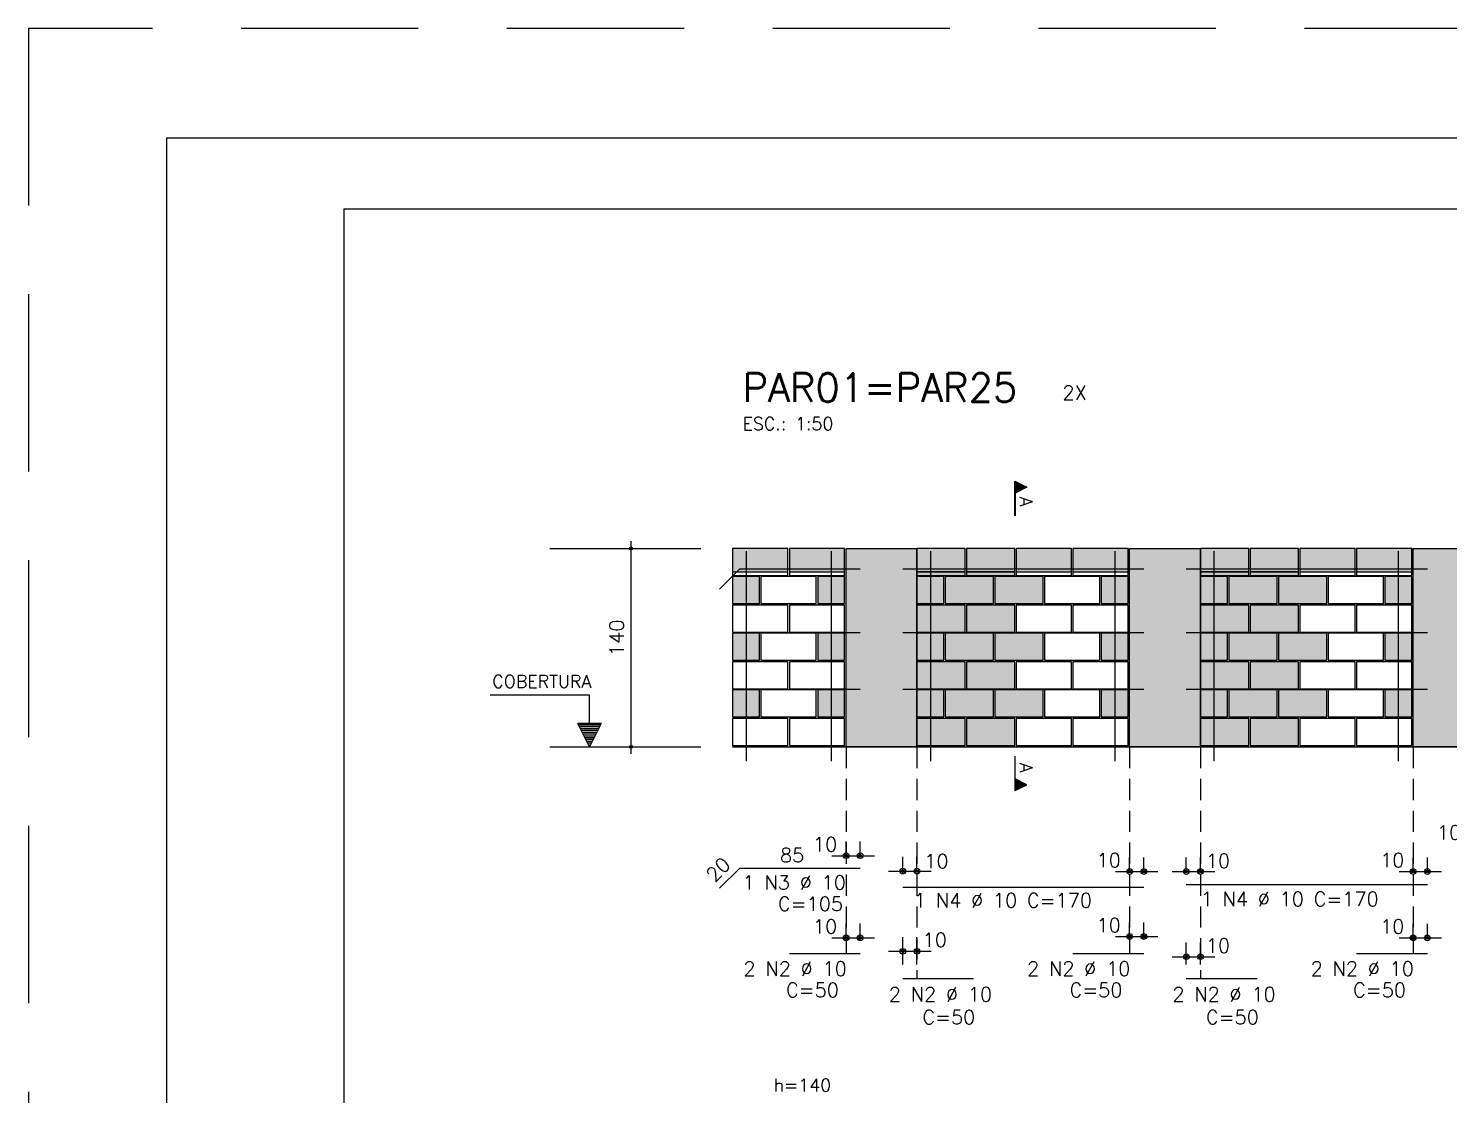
# Model space of a CAD drawing. Extents: x -1.9 to 86, y -1.5 to 61.
# Drawn here: x -1.95 to 18.08, y 45.91 to 60.95 of the extents above; entities that cross this region are included whole.
import ezdxf

# ---------------------------------------------------------------- set-up
doc = ezdxf.new("R2010")
doc.units = 0
doc.header["$MEASUREMENT"] = 0
doc.linetypes.add('ESTILO_TQS_0001', pattern=[0.45, 0.3, -0.15])
doc.linetypes.add('HIDDEN', pattern=[0.375, 0.25, -0.125])
doc.layers.get('0').update_dxf_attribs({"linetype": 'CONTINUOUS'})
doc.layers.get('Defpoints').update_dxf_attribs({"linetype": 'CONTINUOUS'})
for name, color, linetype in [('ARQ_FOLHA', 7, 'CONTINUOUS'), ('PENA_01', 1, 'CONTINUOUS'), ('PENA_02', 2, 'CONTINUOUS'), ('PENA_03', 3, 'CONTINUOUS'), ('PENA_05', 5, 'CONTINUOUS'), ('PENA_06', 6, 'CONTINUOUS'), ('PENA_09', 254, 'CONTINUOUS'), ('PENA_11', 252, 'CONTINUOUS'), ('PENA_21', 100, 'CONTINUOUS'), ('PENA_23', 50, 'CONTINUOUS'), ('PENA_32', 253, 'CONTINUOUS')]:
    doc.layers.add(name, color=color, linetype=linetype)
doc.styles.get("Standard").update_dxf_attribs({"font": 'ROMANS.SHX'})

# ---------------------------------------------------------------- blocks, each defined once
blk = doc.blocks.new('FOLHA A1 - 841 X 594')
at = {"layer": 'ARQ_FOLHA', "color": 1}
for points in [[(-841, 0), (0, 0), (0, 594), (-841, 594)], [(-816, 10), (-10, 10), (-10, 584), (-816, 584)]]:
    blk.add_lwpolyline(points, close=True, dxfattribs=at)
at = {"layer": 'Defpoints', "color": 8, "linetype": 'HIDDEN', "ltscale": 100}
blk.add_lwpolyline([(-860.5, 609.5), (-860.5, -15.5), (19.5, -15.5), (19.5, 609.5)], close=True, dxfattribs=at)
blk = doc.blocks.new('*U24')
blk.add_blockref('FOLHA A1 - 841 X 594', (0, 0))

msp = doc.modelspace()

# ---------------------------------------------------------------- linework, layer by layer
at = {"layer": 'PENA_01', "linetype": 'Continuous'}
for p, q in [((5.405, 53.614), (7.536, 53.614)), ((7.984, 53.284), (8.764, 53.284)), ((8.784, 53.284), (9.564, 53.284)), ((10.584, 53.284), (11.264, 53.284)), ((11.284, 53.284), (11.964, 53.284)), ((11.984, 53.284), (12.764, 53.284)), ((12.784, 53.284), (13.564, 53.284)), ((14.584, 53.284), (15.264, 53.284)), ((15.284, 53.284), (15.964, 53.284)), ((15.984, 53.284), (16.764, 53.284)), ((16.784, 53.284), (17.564, 53.284)), ((5.405, 50.814), (7.536, 50.814)), ((9.584, 49.304), (9.584, 49.479)), ((9.784, 49.304), (9.784, 49.479)), ((9.384, 49.279), (9.984, 49.279)), ((10.384, 49.036), (10.384, 49.261)), ((10.584, 49.061), (10.584, 49.261)), ((13.584, 49.056), (13.584, 49.256)), ((13.784, 49.036), (13.784, 49.256)), ((14.384, 49.071), (14.384, 49.256)), ((14.584, 49.071), (14.584, 49.256)), ((17.584, 49.071), (17.584, 49.256)), ((17.784, 49.071), (17.784, 49.256)), ((10.184, 49.061), (10.784, 49.061)), ((13.384, 49.056), (13.984, 49.056)), ((14.184, 49.056), (14.784, 49.056)), ((17.384, 49.056), (17.984, 49.056)), ((9.584, 48.098), (9.584, 48.321)), ((9.784, 48.098), (9.784, 48.321)), ((13.584, 48.098), (13.584, 48.339)), ((13.784, 48.098), (13.784, 48.339)), ((17.584, 48.098), (17.584, 48.32)), ((17.784, 48.098), (17.784, 48.32)), ((9.384, 48.121), (9.984, 48.121)), ((10.384, 47.746), (10.384, 48.13)), ((10.584, 47.746), (10.584, 48.13)), ((13.384, 48.139), (13.984, 48.139)), ((17.384, 48.12), (17.984, 48.12)), ((10.184, 47.93), (10.784, 47.93)), ((14.384, 47.746), (14.384, 48.054)), ((14.584, 47.746), (14.584, 48.054)), ((14.184, 47.854), (14.784, 47.854))]:
    msp.add_line(p, q, dxfattribs=at)
at = {"layer": 'PENA_01', "linetype": 'ESTILO_TQS_0001'}
for p, q in [((9.584, 50.814), (9.584, 47.898)), ((10.584, 50.814), (10.584, 47.546)), ((13.584, 50.814), (13.584, 47.898)), ((14.584, 50.814), (14.584, 47.546)), ((17.584, 50.814), (17.584, 47.898))]:
    msp.add_line(p, q, dxfattribs=at)
at = {"layer": 'PENA_02', "linetype": 'Continuous'}
for p, q in [((9.584, 50.814), (9.584, 53.614)), ((10.584, 50.814), (10.584, 53.614)), ((13.584, 50.814), (13.584, 53.614)), ((14.584, 50.814), (14.584, 53.614)), ((17.584, 50.814), (17.584, 53.614)), ((7.984, 50.814), (28.164, 50.814))]:
    msp.add_line(p, q, dxfattribs=at)
for points in [[(7.984, 53.234), (8.764, 53.234), (8.764, 53.614), (7.984, 53.614), (7.984, 53.234)], [(8.784, 53.234), (9.564, 53.234), (9.564, 53.614), (8.784, 53.614), (8.784, 53.234)], [(9.584, 50.814), (9.584, 53.614), (10.584, 53.614), (10.584, 50.814), (9.584, 50.814)], [(10.584, 53.234), (11.264, 53.234), (11.264, 53.614), (10.584, 53.614), (10.584, 53.234)], [(11.284, 53.234), (11.964, 53.234), (11.964, 53.614), (11.284, 53.614), (11.284, 53.234)], [(11.984, 53.234), (12.764, 53.234), (12.764, 53.614), (11.984, 53.614), (11.984, 53.234)], [(12.784, 53.234), (13.564, 53.234), (13.564, 53.614), (12.784, 53.614), (12.784, 53.234)], [(13.584, 50.814), (13.584, 53.614), (14.584, 53.614), (14.584, 50.814), (13.584, 50.814)], [(14.584, 53.234), (15.264, 53.234), (15.264, 53.614), (14.584, 53.614), (14.584, 53.234)], [(15.284, 53.234), (15.964, 53.234), (15.964, 53.614), (15.284, 53.614), (15.284, 53.234)], [(15.984, 53.234), (16.764, 53.234), (16.764, 53.614), (15.984, 53.614), (15.984, 53.234)], [(16.784, 53.234), (17.564, 53.234), (17.564, 53.614), (16.784, 53.614), (16.784, 53.234)], [(17.584, 50.814), (17.584, 53.614), (18.584, 53.614), (18.584, 50.814), (17.584, 50.814)], [(7.984, 52.838), (8.364, 52.838), (8.364, 53.218), (7.984, 53.218), (7.984, 52.838)], [(8.384, 52.838), (9.164, 52.838), (9.164, 53.218), (8.384, 53.218), (8.384, 52.838)], [(9.184, 52.838), (9.564, 52.838), (9.564, 53.218), (9.184, 53.218), (9.184, 52.838)], [(10.584, 52.838), (10.964, 52.838), (10.964, 53.218), (10.584, 53.218), (10.584, 52.838)], [(10.984, 52.838), (11.664, 52.838), (11.664, 53.218), (10.984, 53.218), (10.984, 52.838)], [(11.684, 52.838), (12.364, 52.838), (12.364, 53.218), (11.684, 53.218), (11.684, 52.838)], [(12.384, 52.838), (13.164, 52.838), (13.164, 53.218), (12.384, 53.218), (12.384, 52.838)], [(13.184, 52.838), (13.564, 52.838), (13.564, 53.218), (13.184, 53.218), (13.184, 52.838)], [(14.584, 52.838), (14.964, 52.838), (14.964, 53.218), (14.584, 53.218), (14.584, 52.838)], [(14.984, 52.838), (15.664, 52.838), (15.664, 53.218), (14.984, 53.218), (14.984, 52.838)], [(15.684, 52.838), (16.364, 52.838), (16.364, 53.218), (15.684, 53.218), (15.684, 52.838)], [(16.384, 52.838), (17.164, 52.838), (17.164, 53.218), (16.384, 53.218), (16.384, 52.838)], [(17.184, 52.838), (17.564, 52.838), (17.564, 53.218), (17.184, 53.218), (17.184, 52.838)], [(7.984, 52.434), (8.764, 52.434), (8.764, 52.814), (7.984, 52.814), (7.984, 52.434)], [(8.784, 52.434), (9.564, 52.434), (9.564, 52.814), (8.784, 52.814), (8.784, 52.434)], [(10.584, 52.434), (11.264, 52.434), (11.264, 52.814), (10.584, 52.814), (10.584, 52.434)], [(11.284, 52.434), (11.964, 52.434), (11.964, 52.814), (11.284, 52.814), (11.284, 52.434)], [(11.984, 52.434), (12.764, 52.434), (12.764, 52.814), (11.984, 52.814), (11.984, 52.434)], [(12.784, 52.434), (13.564, 52.434), (13.564, 52.814), (12.784, 52.814), (12.784, 52.434)], [(14.584, 52.434), (15.264, 52.434), (15.264, 52.814), (14.584, 52.814), (14.584, 52.434)], [(15.284, 52.434), (15.964, 52.434), (15.964, 52.814), (15.284, 52.814), (15.284, 52.434)], [(15.984, 52.434), (16.764, 52.434), (16.764, 52.814), (15.984, 52.814), (15.984, 52.434)], [(16.784, 52.434), (17.564, 52.434), (17.564, 52.814), (16.784, 52.814), (16.784, 52.434)], [(7.984, 52.038), (8.364, 52.038), (8.364, 52.418), (7.984, 52.418), (7.984, 52.038)], [(8.384, 52.038), (9.164, 52.038), (9.164, 52.418), (8.384, 52.418), (8.384, 52.038)], [(9.184, 52.038), (9.564, 52.038), (9.564, 52.418), (9.184, 52.418), (9.184, 52.038)], [(10.584, 52.038), (10.964, 52.038), (10.964, 52.418), (10.584, 52.418), (10.584, 52.038)], [(10.984, 52.038), (11.664, 52.038), (11.664, 52.418), (10.984, 52.418), (10.984, 52.038)], [(11.684, 52.038), (12.364, 52.038), (12.364, 52.418), (11.684, 52.418), (11.684, 52.038)], [(12.384, 52.038), (13.164, 52.038), (13.164, 52.418), (12.384, 52.418), (12.384, 52.038)], [(13.184, 52.038), (13.564, 52.038), (13.564, 52.418), (13.184, 52.418), (13.184, 52.038)], [(14.584, 52.038), (14.964, 52.038), (14.964, 52.418), (14.584, 52.418), (14.584, 52.038)], [(14.984, 52.038), (15.664, 52.038), (15.664, 52.418), (14.984, 52.418), (14.984, 52.038)], [(15.684, 52.038), (16.364, 52.038), (16.364, 52.418), (15.684, 52.418), (15.684, 52.038)], [(16.384, 52.038), (17.164, 52.038), (17.164, 52.418), (16.384, 52.418), (16.384, 52.038)], [(17.184, 52.038), (17.564, 52.038), (17.564, 52.418), (17.184, 52.418), (17.184, 52.038)], [(7.984, 51.634), (8.764, 51.634), (8.764, 52.014), (7.984, 52.014), (7.984, 51.634)], [(8.784, 51.634), (9.564, 51.634), (9.564, 52.014), (8.784, 52.014), (8.784, 51.634)], [(10.584, 51.634), (11.264, 51.634), (11.264, 52.014), (10.584, 52.014), (10.584, 51.634)], [(11.284, 51.634), (11.964, 51.634), (11.964, 52.014), (11.284, 52.014), (11.284, 51.634)], [(11.984, 51.634), (12.764, 51.634), (12.764, 52.014), (11.984, 52.014), (11.984, 51.634)], [(12.784, 51.634), (13.564, 51.634), (13.564, 52.014), (12.784, 52.014), (12.784, 51.634)], [(14.584, 51.634), (15.264, 51.634), (15.264, 52.014), (14.584, 52.014), (14.584, 51.634)], [(15.284, 51.634), (15.964, 51.634), (15.964, 52.014), (15.284, 52.014), (15.284, 51.634)], [(15.984, 51.634), (16.764, 51.634), (16.764, 52.014), (15.984, 52.014), (15.984, 51.634)], [(16.784, 51.634), (17.564, 51.634), (17.564, 52.014), (16.784, 52.014), (16.784, 51.634)], [(7.984, 51.238), (8.364, 51.238), (8.364, 51.618), (7.984, 51.618), (7.984, 51.238)], [(8.384, 51.238), (9.164, 51.238), (9.164, 51.618), (8.384, 51.618), (8.384, 51.238)], [(9.184, 51.238), (9.564, 51.238), (9.564, 51.618), (9.184, 51.618), (9.184, 51.238)], [(10.584, 51.238), (10.964, 51.238), (10.964, 51.618), (10.584, 51.618), (10.584, 51.238)], [(10.984, 51.238), (11.664, 51.238), (11.664, 51.618), (10.984, 51.618), (10.984, 51.238)], [(11.684, 51.238), (12.364, 51.238), (12.364, 51.618), (11.684, 51.618), (11.684, 51.238)], [(12.384, 51.238), (13.164, 51.238), (13.164, 51.618), (12.384, 51.618), (12.384, 51.238)], [(13.184, 51.238), (13.564, 51.238), (13.564, 51.618), (13.184, 51.618), (13.184, 51.238)], [(14.584, 51.238), (14.964, 51.238), (14.964, 51.618), (14.584, 51.618), (14.584, 51.238)], [(14.984, 51.238), (15.664, 51.238), (15.664, 51.618), (14.984, 51.618), (14.984, 51.238)], [(15.684, 51.238), (16.364, 51.238), (16.364, 51.618), (15.684, 51.618), (15.684, 51.238)], [(16.384, 51.238), (17.164, 51.238), (17.164, 51.618), (16.384, 51.618), (16.384, 51.238)], [(17.184, 51.238), (17.564, 51.238), (17.564, 51.618), (17.184, 51.618), (17.184, 51.238)], [(7.984, 50.834), (8.764, 50.834), (8.764, 51.214), (7.984, 51.214), (7.984, 50.834)], [(8.784, 50.834), (9.564, 50.834), (9.564, 51.214), (8.784, 51.214), (8.784, 50.834)], [(10.584, 50.834), (11.264, 50.834), (11.264, 51.214), (10.584, 51.214), (10.584, 50.834)], [(11.284, 50.834), (11.964, 50.834), (11.964, 51.214), (11.284, 51.214), (11.284, 50.834)], [(11.984, 50.834), (12.764, 50.834), (12.764, 51.214), (11.984, 51.214), (11.984, 50.834)], [(12.784, 50.834), (13.564, 50.834), (13.564, 51.214), (12.784, 51.214), (12.784, 50.834)], [(14.584, 50.834), (15.264, 50.834), (15.264, 51.214), (14.584, 51.214), (14.584, 50.834)], [(15.284, 50.834), (15.964, 50.834), (15.964, 51.214), (15.284, 51.214), (15.284, 50.834)], [(15.984, 50.834), (16.764, 50.834), (16.764, 51.214), (15.984, 51.214), (15.984, 50.834)], [(16.784, 50.834), (17.564, 50.834), (17.564, 51.214), (16.784, 51.214), (16.784, 50.834)]]:
    msp.add_lwpolyline(points, dxfattribs=at)
for centre, radius in [((6.551, 53.614), 0.02), ((6.551, 53.614), 0.01), ((6.551, 50.814), 0.02), ((6.551, 50.814), 0.01), ((9.584, 49.279), 0.04), ((9.584, 49.279), 0.02), ((9.784, 49.279), 0.04), ((9.784, 49.279), 0.02), ((10.384, 49.061), 0.04), ((10.584, 49.061), 0.04), ((13.584, 49.056), 0.04), ((13.784, 49.056), 0.04), ((14.384, 49.056), 0.04), ((14.584, 49.056), 0.04), ((17.584, 49.056), 0.04), ((17.784, 49.056), 0.04), ((10.384, 49.061), 0.02), ((10.584, 49.061), 0.02), ((13.584, 49.056), 0.02), ((13.784, 49.056), 0.02), ((14.384, 49.056), 0.02), ((14.584, 49.056), 0.02), ((17.584, 49.056), 0.02), ((17.784, 49.056), 0.02), ((9.584, 48.121), 0.04), ((9.584, 48.121), 0.02), ((9.784, 48.121), 0.04), ((9.784, 48.121), 0.02), ((13.584, 48.139), 0.04), ((13.584, 48.139), 0.02), ((13.784, 48.139), 0.04), ((13.784, 48.139), 0.02), ((17.584, 48.12), 0.04), ((17.584, 48.12), 0.02), ((17.784, 48.12), 0.04), ((17.784, 48.12), 0.02), ((10.384, 47.93), 0.04), ((10.384, 47.93), 0.02), ((10.584, 47.93), 0.04), ((10.584, 47.93), 0.02), ((14.384, 47.854), 0.04), ((14.584, 47.854), 0.04), ((14.384, 47.854), 0.02), ((14.584, 47.854), 0.02)]:
    msp.add_circle(centre, radius, dxfattribs=at)
at = {"layer": 'PENA_03', "linetype": 'Continuous'}
for p, q in [((11.967, 54.074), (11.967, 54.561)), ((11.967, 54.561), (12.133, 54.478)), ((11.968, 54.56), (11.968, 54.396)), ((11.968, 54.56), (12.132, 54.478)), ((11.98, 54.554), (11.98, 54.401)), ((11.993, 54.548), (11.993, 54.408)), ((12.005, 54.542), (12.005, 54.414)), ((12.018, 54.535), (12.018, 54.42)), ((12.031, 54.529), (12.031, 54.427)), ((12.044, 54.522), (12.044, 54.433)), ((12.057, 54.516), (12.057, 54.439)), ((12.069, 54.51), (12.069, 54.446)), ((12.082, 54.503), (12.082, 54.452)), ((12.095, 54.497), (12.095, 54.459)), ((12.132, 54.478), (11.968, 54.396)), ((12.133, 54.478), (11.968, 54.395)), ((11.968, 54.395), (11.968, 54.074)), ((12.108, 54.491), (12.108, 54.465)), ((12.12, 54.484), (12.12, 54.471)), ((6.551, 50.714), (6.551, 53.714)), ((5.964, 51.546), (4.564, 51.546)), ((5.964, 51.146), (5.964, 51.546)), ((5.966, 51.146), (5.966, 51.547)), ((5.965, 50.814), (5.799, 51.146)), ((5.799, 51.146), (5.964, 51.146)), ((5.965, 50.817), (5.801, 51.145)), ((6.129, 51.145), (5.801, 51.145)), ((6.118, 51.12), (5.812, 51.12)), ((6.105, 51.095), (5.824, 51.095)), ((6.131, 51.146), (5.965, 50.814)), ((6.129, 51.145), (5.965, 50.817)), ((5.966, 51.146), (6.131, 51.146)), ((6.093, 51.069), (5.837, 51.069)), ((6.08, 51.044), (5.85, 51.044)), ((6.067, 51.018), (5.863, 51.018)), ((6.054, 50.993), (5.876, 50.993)), ((6.041, 50.967), (5.888, 50.967)), ((6.029, 50.942), (5.901, 50.942)), ((6.016, 50.916), (5.914, 50.916)), ((6.003, 50.891), (5.927, 50.891)), ((5.99, 50.865), (5.939, 50.865)), ((5.978, 50.84), (5.952, 50.84)), ((11.967, 50.683), (11.967, 50.197)), ((11.968, 50.363), (11.968, 50.683)), ((12.133, 50.28), (11.968, 50.363)), ((11.968, 50.198), (11.968, 50.362)), ((12.132, 50.28), (11.968, 50.362)), ((11.98, 50.203), (11.98, 50.357)), ((11.993, 50.21), (11.993, 50.35)), ((12.005, 50.216), (12.005, 50.344)), ((12.018, 50.223), (12.018, 50.337)), ((12.031, 50.229), (12.031, 50.331)), ((12.044, 50.235), (12.044, 50.325)), ((12.057, 50.242), (12.057, 50.318)), ((12.069, 50.248), (12.069, 50.312)), ((12.082, 50.255), (12.082, 50.306)), ((12.095, 50.261), (12.095, 50.299)), ((12.108, 50.267), (12.108, 50.293)), ((12.12, 50.274), (12.12, 50.286)), ((11.967, 50.197), (12.133, 50.28)), ((11.968, 50.198), (12.132, 50.28)), ((9.584, 49.104), (9.584, 49.104)), ((9.784, 49.104), (9.784, 49.104)), ((10.384, 48.836), (10.384, 48.836)), ((10.584, 48.861), (10.584, 48.861)), ((13.584, 48.856), (13.584, 48.856)), ((13.784, 48.836), (13.784, 48.836)), ((14.384, 48.871), (14.384, 48.871)), ((14.584, 48.871), (14.584, 48.871)), ((17.584, 48.871), (17.584, 48.871)), ((17.784, 48.871), (17.784, 48.871)), ((9.584, 47.898), (9.584, 47.898)), ((9.784, 47.898), (9.784, 47.898)), ((13.584, 47.898), (13.584, 47.898)), ((13.784, 47.898), (13.784, 47.898)), ((17.584, 47.898), (17.584, 47.898)), ((17.784, 47.898), (17.784, 47.898)), ((10.384, 47.546), (10.384, 47.546)), ((10.584, 47.546), (10.584, 47.546)), ((14.384, 47.546), (14.384, 47.546)), ((14.584, 47.546), (14.584, 47.546))]:
    msp.add_line(p, q, dxfattribs=at)
at = {"layer": 'PENA_05', "linetype": 'Continuous'}
for p, q in [((7.801, 53.041), (8.084, 53.324)), ((8.084, 53.324), (9.784, 53.324)), ((10.384, 53.324), (13.784, 53.324)), ((14.384, 53.324), (17.784, 53.324)), ((8.784, 52.428), (9.784, 52.428)), ((10.384, 52.428), (11.384, 52.428)), ((12.784, 52.428), (13.784, 52.428)), ((14.384, 52.428), (15.384, 52.428)), ((16.784, 52.428), (17.784, 52.428)), ((8.784, 51.628), (9.784, 51.628)), ((10.384, 51.628), (11.384, 51.628)), ((12.784, 51.628), (13.784, 51.628)), ((14.384, 51.628), (15.384, 51.628)), ((16.784, 51.628), (17.784, 51.628)), ((7.801, 48.821), (8.084, 49.104)), ((8.084, 49.104), (9.784, 49.104)), ((10.384, 48.836), (13.784, 48.836)), ((14.384, 48.871), (17.784, 48.871)), ((8.784, 47.898), (9.784, 47.898)), ((12.784, 47.898), (13.784, 47.898)), ((16.784, 47.898), (17.784, 47.898)), ((10.384, 47.546), (11.384, 47.546)), ((14.384, 47.546), (15.384, 47.546))]:
    msp.add_line(p, q, dxfattribs=at)
for points in [[(8.174, 53.574), (8.174, 50.614)], [(9.374, 53.574), (9.374, 50.614)], [(10.774, 53.574), (10.774, 50.614)], [(13.374, 53.574), (13.374, 50.614)], [(14.774, 53.574), (14.774, 50.614)], [(17.374, 53.574), (17.374, 50.614)]]:
    msp.add_lwpolyline(points, dxfattribs=at)
at = {"layer": 'PENA_09', "linetype": 'Continuous'}
for points in [[(7.984, 53.284), (8.764, 53.284), (8.764, 53.614), (7.984, 53.614), (7.984, 53.284)], [(8.784, 53.284), (9.564, 53.284), (9.564, 53.614), (8.784, 53.614), (8.784, 53.284)], [(10.584, 53.284), (11.264, 53.284), (11.264, 53.614), (10.584, 53.614), (10.584, 53.284)], [(11.284, 53.284), (11.964, 53.284), (11.964, 53.614), (11.284, 53.614), (11.284, 53.284)], [(11.984, 53.284), (12.764, 53.284), (12.764, 53.614), (11.984, 53.614), (11.984, 53.284)], [(12.784, 53.284), (13.564, 53.284), (13.564, 53.614), (12.784, 53.614), (12.784, 53.284)], [(14.584, 53.284), (15.264, 53.284), (15.264, 53.614), (14.584, 53.614), (14.584, 53.284)], [(15.284, 53.284), (15.964, 53.284), (15.964, 53.614), (15.284, 53.614), (15.284, 53.284)], [(15.984, 53.284), (16.764, 53.284), (16.764, 53.614), (15.984, 53.614), (15.984, 53.284)], [(16.784, 53.284), (17.564, 53.284), (17.564, 53.614), (16.784, 53.614), (16.784, 53.284)]]:
    msp.add_lwpolyline(points, dxfattribs=at)
for points in [[(7.984, 53.284), (8.764, 53.284), (8.764, 53.614)], [(7.984, 53.284), (8.764, 53.614), (7.984, 53.614)], [(7.984, 53.284), (7.984, 53.614), (7.984, 53.284)], [(8.784, 53.284), (9.564, 53.284), (9.564, 53.614)], [(8.784, 53.284), (9.564, 53.614), (8.784, 53.614)], [(8.784, 53.284), (8.784, 53.614), (8.784, 53.284)], [(10.584, 53.284), (11.264, 53.284), (11.264, 53.614)], [(10.584, 53.284), (11.264, 53.614), (10.584, 53.614)], [(10.584, 53.284), (10.584, 53.614), (10.584, 53.284)], [(11.284, 53.284), (11.964, 53.284), (11.964, 53.614)], [(11.284, 53.284), (11.964, 53.614), (11.284, 53.614)], [(11.284, 53.284), (11.284, 53.614), (11.284, 53.284)], [(11.984, 53.284), (12.764, 53.284), (12.764, 53.614)], [(11.984, 53.284), (12.764, 53.614), (11.984, 53.614)], [(11.984, 53.284), (11.984, 53.614), (11.984, 53.284)], [(12.784, 53.284), (13.564, 53.284), (13.564, 53.614)], [(12.784, 53.284), (13.564, 53.614), (12.784, 53.614)], [(12.784, 53.284), (12.784, 53.614), (12.784, 53.284)], [(14.584, 53.284), (15.264, 53.284), (15.264, 53.614)], [(14.584, 53.284), (15.264, 53.614), (14.584, 53.614)], [(14.584, 53.284), (14.584, 53.614), (14.584, 53.284)], [(15.284, 53.284), (15.964, 53.284), (15.964, 53.614)], [(15.284, 53.284), (15.964, 53.614), (15.284, 53.614)], [(15.284, 53.284), (15.284, 53.614), (15.284, 53.284)], [(15.984, 53.284), (16.764, 53.284), (16.764, 53.614)], [(15.984, 53.284), (16.764, 53.614), (15.984, 53.614)], [(15.984, 53.284), (15.984, 53.614), (15.984, 53.284)], [(16.784, 53.284), (17.564, 53.284), (17.564, 53.614)], [(16.784, 53.284), (17.564, 53.614), (16.784, 53.614)], [(16.784, 53.284), (16.784, 53.614), (16.784, 53.284)]]:
    msp.add_solid(points, dxfattribs=at)
at = {"layer": 'PENA_11', "linetype": 'Continuous'}
for points in [[(9.584, 50.814), (9.584, 53.614), (10.584, 53.614)], [(9.584, 50.814), (10.584, 53.614), (10.584, 50.814)], [(13.584, 50.814), (13.584, 53.614), (14.584, 53.614)], [(13.584, 50.814), (14.584, 53.614), (14.584, 50.814)], [(17.584, 50.814), (17.584, 53.614), (18.584, 53.614)], [(17.584, 50.814), (18.584, 53.614), (18.584, 50.814)], [(9.584, 50.814), (10.584, 50.814), (9.584, 50.814)], [(13.584, 50.814), (14.584, 50.814), (13.584, 50.814)], [(17.584, 50.814), (18.584, 50.814), (17.584, 50.814)]]:
    msp.add_solid(points, dxfattribs=at)
at = {"layer": 'PENA_21', "linetype": 'Continuous'}
for points in [[(10.584, 53.234), (11.264, 53.234), (11.264, 53.284), (10.584, 53.284), (10.584, 53.234)], [(10.984, 52.838), (11.664, 52.838), (11.664, 53.218), (10.984, 53.218), (10.984, 52.838)], [(11.284, 53.234), (11.964, 53.234), (11.964, 53.284), (11.284, 53.284), (11.284, 53.234)], [(11.684, 52.838), (12.364, 52.838), (12.364, 53.218), (11.684, 53.218), (11.684, 52.838)], [(14.584, 53.234), (15.264, 53.234), (15.264, 53.284), (14.584, 53.284), (14.584, 53.234)], [(14.984, 52.838), (15.664, 52.838), (15.664, 53.218), (14.984, 53.218), (14.984, 52.838)], [(15.284, 53.234), (15.964, 53.234), (15.964, 53.284), (15.284, 53.284), (15.284, 53.234)], [(15.684, 52.838), (16.364, 52.838), (16.364, 53.218), (15.684, 53.218), (15.684, 52.838)], [(10.584, 52.434), (11.264, 52.434), (11.264, 52.814), (10.584, 52.814), (10.584, 52.434)], [(11.284, 52.434), (11.964, 52.434), (11.964, 52.814), (11.284, 52.814), (11.284, 52.434)], [(14.584, 52.434), (15.264, 52.434), (15.264, 52.814), (14.584, 52.814), (14.584, 52.434)], [(15.284, 52.434), (15.964, 52.434), (15.964, 52.814), (15.284, 52.814), (15.284, 52.434)], [(10.984, 52.038), (11.664, 52.038), (11.664, 52.418), (10.984, 52.418), (10.984, 52.038)], [(11.684, 52.038), (12.364, 52.038), (12.364, 52.418), (11.684, 52.418), (11.684, 52.038)], [(14.984, 52.038), (15.664, 52.038), (15.664, 52.418), (14.984, 52.418), (14.984, 52.038)], [(15.684, 52.038), (16.364, 52.038), (16.364, 52.418), (15.684, 52.418), (15.684, 52.038)], [(10.584, 51.634), (11.264, 51.634), (11.264, 52.014), (10.584, 52.014), (10.584, 51.634)], [(11.284, 51.634), (11.964, 51.634), (11.964, 52.014), (11.284, 52.014), (11.284, 51.634)], [(14.584, 51.634), (15.264, 51.634), (15.264, 52.014), (14.584, 52.014), (14.584, 51.634)], [(15.284, 51.634), (15.964, 51.634), (15.964, 52.014), (15.284, 52.014), (15.284, 51.634)], [(10.984, 51.238), (11.664, 51.238), (11.664, 51.618), (10.984, 51.618), (10.984, 51.238)], [(11.684, 51.238), (12.364, 51.238), (12.364, 51.618), (11.684, 51.618), (11.684, 51.238)], [(14.984, 51.238), (15.664, 51.238), (15.664, 51.618), (14.984, 51.618), (14.984, 51.238)], [(15.684, 51.238), (16.364, 51.238), (16.364, 51.618), (15.684, 51.618), (15.684, 51.238)], [(10.584, 50.834), (11.264, 50.834), (11.264, 51.214), (10.584, 51.214), (10.584, 50.834)], [(11.284, 50.834), (11.964, 50.834), (11.964, 51.214), (11.284, 51.214), (11.284, 50.834)], [(14.584, 50.834), (15.264, 50.834), (15.264, 51.214), (14.584, 51.214), (14.584, 50.834)], [(15.284, 50.834), (15.964, 50.834), (15.964, 51.214), (15.284, 51.214), (15.284, 50.834)]]:
    msp.add_lwpolyline(points, dxfattribs=at)
for points in [[(10.584, 53.234), (11.264, 53.234), (11.264, 53.284)], [(10.584, 53.234), (11.264, 53.284), (10.584, 53.284)], [(10.584, 53.234), (10.584, 53.284), (10.584, 53.234)], [(10.984, 52.838), (11.664, 52.838), (11.664, 53.218)], [(10.984, 52.838), (11.664, 53.218), (10.984, 53.218)], [(10.984, 52.838), (10.984, 53.218), (10.984, 52.838)], [(11.284, 53.234), (11.964, 53.234), (11.964, 53.284)], [(11.284, 53.234), (11.964, 53.284), (11.284, 53.284)], [(11.284, 53.234), (11.284, 53.284), (11.284, 53.234)], [(11.684, 52.838), (12.364, 52.838), (12.364, 53.218)], [(11.684, 52.838), (12.364, 53.218), (11.684, 53.218)], [(11.684, 52.838), (11.684, 53.218), (11.684, 52.838)], [(14.584, 53.234), (15.264, 53.234), (15.264, 53.284)], [(14.584, 53.234), (15.264, 53.284), (14.584, 53.284)], [(14.584, 53.234), (14.584, 53.284), (14.584, 53.234)], [(14.984, 52.838), (15.664, 52.838), (15.664, 53.218)], [(14.984, 52.838), (15.664, 53.218), (14.984, 53.218)], [(14.984, 52.838), (14.984, 53.218), (14.984, 52.838)], [(15.284, 53.234), (15.964, 53.234), (15.964, 53.284)], [(15.284, 53.234), (15.964, 53.284), (15.284, 53.284)], [(15.284, 53.234), (15.284, 53.284), (15.284, 53.234)], [(15.684, 52.838), (16.364, 52.838), (16.364, 53.218)], [(15.684, 52.838), (16.364, 53.218), (15.684, 53.218)], [(15.684, 52.838), (15.684, 53.218), (15.684, 52.838)], [(10.584, 52.434), (11.264, 52.434), (11.264, 52.814)], [(10.584, 52.434), (11.264, 52.814), (10.584, 52.814)], [(10.584, 52.434), (10.584, 52.814), (10.584, 52.434)], [(11.284, 52.434), (11.964, 52.434), (11.964, 52.814)], [(11.284, 52.434), (11.964, 52.814), (11.284, 52.814)], [(11.284, 52.434), (11.284, 52.814), (11.284, 52.434)], [(14.584, 52.434), (15.264, 52.434), (15.264, 52.814)], [(14.584, 52.434), (15.264, 52.814), (14.584, 52.814)], [(14.584, 52.434), (14.584, 52.814), (14.584, 52.434)], [(15.284, 52.434), (15.964, 52.434), (15.964, 52.814)], [(15.284, 52.434), (15.964, 52.814), (15.284, 52.814)], [(15.284, 52.434), (15.284, 52.814), (15.284, 52.434)], [(10.984, 52.038), (11.664, 52.038), (11.664, 52.418)], [(10.984, 52.038), (11.664, 52.418), (10.984, 52.418)], [(10.984, 52.038), (10.984, 52.418), (10.984, 52.038)], [(11.684, 52.038), (12.364, 52.038), (12.364, 52.418)], [(11.684, 52.038), (12.364, 52.418), (11.684, 52.418)], [(11.684, 52.038), (11.684, 52.418), (11.684, 52.038)], [(14.984, 52.038), (15.664, 52.038), (15.664, 52.418)], [(14.984, 52.038), (15.664, 52.418), (14.984, 52.418)], [(14.984, 52.038), (14.984, 52.418), (14.984, 52.038)], [(15.684, 52.038), (16.364, 52.038), (16.364, 52.418)], [(15.684, 52.038), (16.364, 52.418), (15.684, 52.418)], [(15.684, 52.038), (15.684, 52.418), (15.684, 52.038)], [(10.584, 51.634), (11.264, 51.634), (11.264, 52.014)], [(10.584, 51.634), (11.264, 52.014), (10.584, 52.014)], [(10.584, 51.634), (10.584, 52.014), (10.584, 51.634)], [(11.284, 51.634), (11.964, 51.634), (11.964, 52.014)], [(11.284, 51.634), (11.964, 52.014), (11.284, 52.014)], [(11.284, 51.634), (11.284, 52.014), (11.284, 51.634)], [(14.584, 51.634), (15.264, 51.634), (15.264, 52.014)], [(14.584, 51.634), (15.264, 52.014), (14.584, 52.014)], [(14.584, 51.634), (14.584, 52.014), (14.584, 51.634)], [(15.284, 51.634), (15.964, 51.634), (15.964, 52.014)], [(15.284, 51.634), (15.964, 52.014), (15.284, 52.014)], [(15.284, 51.634), (15.284, 52.014), (15.284, 51.634)], [(10.984, 51.238), (11.664, 51.238), (11.664, 51.618)], [(10.984, 51.238), (11.664, 51.618), (10.984, 51.618)], [(10.984, 51.238), (10.984, 51.618), (10.984, 51.238)], [(11.684, 51.238), (12.364, 51.238), (12.364, 51.618)], [(11.684, 51.238), (12.364, 51.618), (11.684, 51.618)], [(11.684, 51.238), (11.684, 51.618), (11.684, 51.238)], [(14.984, 51.238), (15.664, 51.238), (15.664, 51.618)], [(14.984, 51.238), (15.664, 51.618), (14.984, 51.618)], [(14.984, 51.238), (14.984, 51.618), (14.984, 51.238)], [(15.684, 51.238), (16.364, 51.238), (16.364, 51.618)], [(15.684, 51.238), (16.364, 51.618), (15.684, 51.618)], [(15.684, 51.238), (15.684, 51.618), (15.684, 51.238)], [(10.584, 50.834), (11.264, 50.834), (11.264, 51.214)], [(10.584, 50.834), (11.264, 51.214), (10.584, 51.214)], [(10.584, 50.834), (10.584, 51.214), (10.584, 50.834)], [(11.284, 50.834), (11.964, 50.834), (11.964, 51.214)], [(11.284, 50.834), (11.964, 51.214), (11.284, 51.214)], [(11.284, 50.834), (11.284, 51.214), (11.284, 50.834)], [(14.584, 50.834), (15.264, 50.834), (15.264, 51.214)], [(14.584, 50.834), (15.264, 51.214), (14.584, 51.214)], [(14.584, 50.834), (14.584, 51.214), (14.584, 50.834)], [(15.284, 50.834), (15.964, 50.834), (15.964, 51.214)], [(15.284, 50.834), (15.964, 51.214), (15.284, 51.214)], [(15.284, 50.834), (15.284, 51.214), (15.284, 50.834)]]:
    msp.add_solid(points, dxfattribs=at)
at = {"layer": 'PENA_23', "linetype": 'Continuous'}
for points in [[(7.984, 52.838), (8.364, 52.838), (8.364, 53.218), (7.984, 53.218), (7.984, 52.838)], [(9.184, 52.838), (9.564, 52.838), (9.564, 53.218), (9.184, 53.218), (9.184, 52.838)], [(10.584, 52.838), (10.964, 52.838), (10.964, 53.218), (10.584, 53.218), (10.584, 52.838)], [(13.184, 52.838), (13.564, 52.838), (13.564, 53.218), (13.184, 53.218), (13.184, 52.838)], [(14.584, 52.838), (14.964, 52.838), (14.964, 53.218), (14.584, 53.218), (14.584, 52.838)], [(17.184, 52.838), (17.564, 52.838), (17.564, 53.218), (17.184, 53.218), (17.184, 52.838)], [(7.984, 52.038), (8.364, 52.038), (8.364, 52.418), (7.984, 52.418), (7.984, 52.038)], [(9.184, 52.038), (9.564, 52.038), (9.564, 52.418), (9.184, 52.418), (9.184, 52.038)], [(10.584, 52.038), (10.964, 52.038), (10.964, 52.418), (10.584, 52.418), (10.584, 52.038)], [(13.184, 52.038), (13.564, 52.038), (13.564, 52.418), (13.184, 52.418), (13.184, 52.038)], [(14.584, 52.038), (14.964, 52.038), (14.964, 52.418), (14.584, 52.418), (14.584, 52.038)], [(17.184, 52.038), (17.564, 52.038), (17.564, 52.418), (17.184, 52.418), (17.184, 52.038)], [(7.984, 51.238), (8.364, 51.238), (8.364, 51.618), (7.984, 51.618), (7.984, 51.238)], [(9.184, 51.238), (9.564, 51.238), (9.564, 51.618), (9.184, 51.618), (9.184, 51.238)], [(10.584, 51.238), (10.964, 51.238), (10.964, 51.618), (10.584, 51.618), (10.584, 51.238)], [(13.184, 51.238), (13.564, 51.238), (13.564, 51.618), (13.184, 51.618), (13.184, 51.238)], [(14.584, 51.238), (14.964, 51.238), (14.964, 51.618), (14.584, 51.618), (14.584, 51.238)], [(17.184, 51.238), (17.564, 51.238), (17.564, 51.618), (17.184, 51.618), (17.184, 51.238)]]:
    msp.add_lwpolyline(points, dxfattribs=at)
for points in [[(7.984, 52.838), (8.364, 52.838), (8.364, 53.218)], [(7.984, 52.838), (8.364, 53.218), (7.984, 53.218)], [(7.984, 52.838), (7.984, 53.218), (7.984, 52.838)], [(9.184, 52.838), (9.564, 52.838), (9.564, 53.218)], [(9.184, 52.838), (9.564, 53.218), (9.184, 53.218)], [(9.184, 52.838), (9.184, 53.218), (9.184, 52.838)], [(10.584, 52.838), (10.964, 52.838), (10.964, 53.218)], [(10.584, 52.838), (10.964, 53.218), (10.584, 53.218)], [(10.584, 52.838), (10.584, 53.218), (10.584, 52.838)], [(13.184, 52.838), (13.564, 52.838), (13.564, 53.218)], [(13.184, 52.838), (13.564, 53.218), (13.184, 53.218)], [(13.184, 52.838), (13.184, 53.218), (13.184, 52.838)], [(14.584, 52.838), (14.964, 52.838), (14.964, 53.218)], [(14.584, 52.838), (14.964, 53.218), (14.584, 53.218)], [(14.584, 52.838), (14.584, 53.218), (14.584, 52.838)], [(17.184, 52.838), (17.564, 52.838), (17.564, 53.218)], [(17.184, 52.838), (17.564, 53.218), (17.184, 53.218)], [(17.184, 52.838), (17.184, 53.218), (17.184, 52.838)], [(7.984, 52.038), (8.364, 52.038), (8.364, 52.418)], [(7.984, 52.038), (8.364, 52.418), (7.984, 52.418)], [(7.984, 52.038), (7.984, 52.418), (7.984, 52.038)], [(9.184, 52.038), (9.564, 52.038), (9.564, 52.418)], [(9.184, 52.038), (9.564, 52.418), (9.184, 52.418)], [(9.184, 52.038), (9.184, 52.418), (9.184, 52.038)], [(10.584, 52.038), (10.964, 52.038), (10.964, 52.418)], [(10.584, 52.038), (10.964, 52.418), (10.584, 52.418)], [(10.584, 52.038), (10.584, 52.418), (10.584, 52.038)], [(13.184, 52.038), (13.564, 52.038), (13.564, 52.418)], [(13.184, 52.038), (13.564, 52.418), (13.184, 52.418)], [(13.184, 52.038), (13.184, 52.418), (13.184, 52.038)], [(14.584, 52.038), (14.964, 52.038), (14.964, 52.418)], [(14.584, 52.038), (14.964, 52.418), (14.584, 52.418)], [(14.584, 52.038), (14.584, 52.418), (14.584, 52.038)], [(17.184, 52.038), (17.564, 52.038), (17.564, 52.418)], [(17.184, 52.038), (17.564, 52.418), (17.184, 52.418)], [(17.184, 52.038), (17.184, 52.418), (17.184, 52.038)], [(7.984, 51.238), (8.364, 51.238), (8.364, 51.618)], [(7.984, 51.238), (8.364, 51.618), (7.984, 51.618)], [(7.984, 51.238), (7.984, 51.618), (7.984, 51.238)], [(9.184, 51.238), (9.564, 51.238), (9.564, 51.618)], [(9.184, 51.238), (9.564, 51.618), (9.184, 51.618)], [(9.184, 51.238), (9.184, 51.618), (9.184, 51.238)], [(10.584, 51.238), (10.964, 51.238), (10.964, 51.618)], [(10.584, 51.238), (10.964, 51.618), (10.584, 51.618)], [(10.584, 51.238), (10.584, 51.618), (10.584, 51.238)], [(13.184, 51.238), (13.564, 51.238), (13.564, 51.618)], [(13.184, 51.238), (13.564, 51.618), (13.184, 51.618)], [(13.184, 51.238), (13.184, 51.618), (13.184, 51.238)], [(14.584, 51.238), (14.964, 51.238), (14.964, 51.618)], [(14.584, 51.238), (14.964, 51.618), (14.584, 51.618)], [(14.584, 51.238), (14.584, 51.618), (14.584, 51.238)], [(17.184, 51.238), (17.564, 51.238), (17.564, 51.618)], [(17.184, 51.238), (17.564, 51.618), (17.184, 51.618)], [(17.184, 51.238), (17.184, 51.618), (17.184, 51.238)]]:
    msp.add_solid(points, dxfattribs=at)

# ---------------------------------------------------------------- block references
at = {"xscale": 0.09999999999999938, "yscale": 0.09999999999999938, "zscale": 0.09999999999999938}
msp.add_blockref('*U24', (84.1, 0), dxfattribs=at)

# ---------------------------------------------------------------- texts
at = {"layer": 'PENA_02', "linetype": 'Continuous'}
msp.add_text('2X', height=0.2, dxfattribs=at).set_placement((12.636, 55.712))
at = {"layer": 'PENA_03', "linetype": 'Continuous'}
for s, height, rotation, p in [('A', 0.18, 270, (12.034, 54.342)), ('140', 0.2, 90, (6.449, 52.096)), ('A', 0.18, 270, (12.034, 50.587)), ('20', 0.2, 45, (7.73, 48.892))]:
    msp.add_text(s, height=height, rotation=rotation, dxfattribs=at).set_placement(p)
for s, height, p in [('10', 0.2, (17.917, 49.507)), ('10', 0.2, (9.117, 49.339)), ('85', 0.2, (8.652, 49.186)), ('10', 0.2, (10.687, 49.103)), ('10', 0.2, (13.117, 49.116)), ('10', 0.2, (14.658, 49.107)), ('10', 0.2, (17.117, 49.116)), ('1 N3 %%c 10', 0.2, (8.124, 48.801)), ('C=105', 0.2, (8.624, 48.501)), ('1 N4 %%c 10 C=170', 0.2, (10.542, 48.549)), ('1 N4 %%c 10 C=170', 0.2, (14.586, 48.568)), ('10', 0.2, (9.117, 48.181)), ('10', 0.2, (13.117, 48.199)), ('10', 0.2, (17.117, 48.18)), ('10', 0.2, (10.663, 47.993)), ('10', 0.2, (14.658, 47.911)), ('2 N2 %%c 10', 0.2, (8.137, 47.585)), ('2 N2 %%c 10', 0.2, (12.137, 47.585)), ('2 N2 %%c 10', 0.2, (16.137, 47.585)), ('C=50', 0.2, (8.737, 47.285)), ('C=50', 0.2, (12.737, 47.285)), ('C=50', 0.2, (16.737, 47.285)), ('2 N2 %%c 10', 0.2, (10.187, 47.223)), ('2 N2 %%c 10', 0.2, (14.187, 47.223)), ('C=50', 0.2, (10.661, 46.901)), ('C=50', 0.2, (14.661, 46.901)), ('h=140', 0.18, (8.563, 45.952))]:
    msp.add_text(s, height=height, dxfattribs=at).set_placement(p)
at = {"layer": 'PENA_06', "linetype": 'Continuous'}
msp.add_text('PAR01=PAR25', height=0.4, dxfattribs=at).set_placement((8.124, 55.684))
at = {"layer": 'PENA_32', "linetype": 'Continuous'}
for s, p in [('ESC.: 1:50', (8.124, 55.284)), ('COBERTURA', (4.594, 51.648))]:
    msp.add_text(s, height=0.18, dxfattribs=at).set_placement(p)

doc.saveas('drawing.dxf')
